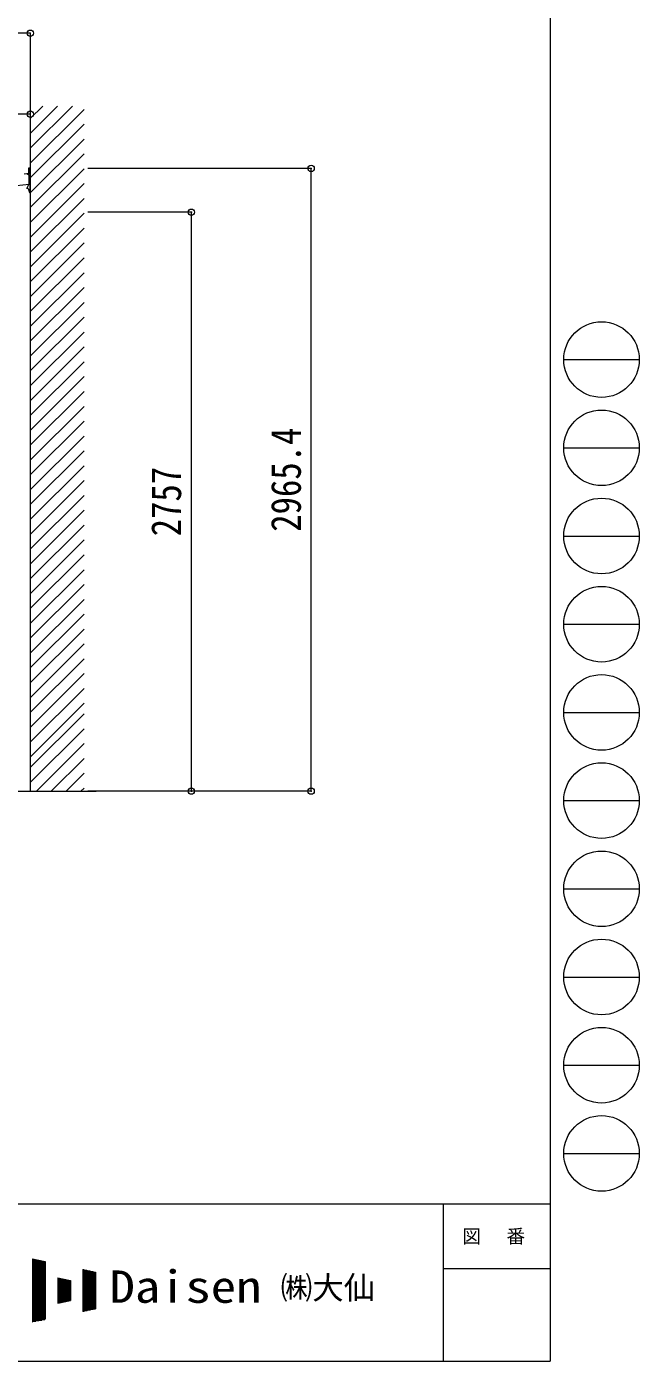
# Model space of a CAD drawing. Units: millimetres at full size. Extents: x -8385 to 8479, y -5853 to 5787.
# Drawn here: x 5559 to 8479, y -5853 to 503 of the extents above; entities that cross this region are included whole.
import ezdxf
from ezdxf.enums import TextEntityAlignment as Align

# ---------------------------------------------------------------- set-up
doc = ezdxf.new("R2010")
doc.units = ezdxf.units.MM
doc.header["$LTSCALE"] = 30
doc.header["$PDMODE"] = 32
doc.header["$PDSIZE"] = 30
for name, color, linetype, lineweight in [('0-0_0', 7, 'Continuous', 9), ('0-2_部品', 7, 'Continuous', 9), ('0-A_寸法', 6, 'Continuous', 9), ('0-E_DET2', 7, 'Continuous', 9), ('F-0_240', 7, 'Continuous', 9)]:
    doc.layers.add(name, color=color, linetype=linetype, lineweight=lineweight)
doc.styles.add('ＭＳ ゴシック', font='')
doc.styles.get('ＭＳ ゴシック').set_extended_font_data('MS Gothic')

msp = doc.modelspace()

# ---------------------------------------------------------------- linework, layer by layer
at = {"layer": '0-0_0'}
msp.add_line((1811.87, -3137.74), (5890.96, -3137.74), dxfattribs=at)
at = {"layer": '0-2_部品'}
for p, q in [((5567.39, -173.02), (5567.39, -197.68)), ((5570.48, -248.91), (5511.61, -254.58)), ((5560.36, -198.36), (5546.71, -199.67)), ((5559.4, -268.49), (5570.17, -249.46)), ((5567.39, -197.68), (5560.36, -198.36)), ((5569.55, -204.03), (5564.02, -199.48)), ((5570.63, -206.06), (5570.76, -207.4)), ((5565.92, -267.14), (5559.83, -267.73)), ((5565.92, -267.14), (5573.35, -287.57))]:
    msp.add_line(p, q, dxfattribs=at)
for points in [[(5575.69, -289.02), (5575.69, -170.37), (5570.04, -170.37)], [(5570.55, -248.28), (5570.27, -249.27), (5570.17, -249.46)]]:
    msp.add_lwpolyline(points, dxfattribs=at)
for centre, radius, start, end in [((5570.04, -173.02), 2.65, 90, 180), ((5560.84, -203.33), 5, 50.50648, 95.49352), ((5369.29, -226.8), 202.4, 353.9085, 5.5), ((5575.94, -286.63), 2.75, 200, 257.02926), ((5575.39, -289.02), 0.3, 257.08362, 0.08005)]:
    msp.add_arc(centre, radius, start, end, dxfattribs=at)
for centre, major_axis, ratio, start_param, end_param in [((5574.92, -201.98), (-15.38, 3.31), 0.101033, 5.9751426, 5.9753737), ((5567.64, -206.34), (2.72, -1.29), 0.997474, 0.5366567, 1.3225652)]:
    msp.add_ellipse(centre, major_axis=major_axis, ratio=ratio, start_param=start_param, end_param=end_param, dxfattribs=at)
at = {"layer": '0-A_寸法'}
for p, q in [((5576.69, 471.83), (1677.67, 471.83)), ((5576.69, 471.83), (5576.69, -124.26)), ((5576.69, 85.93), (1744.67, 85.93)), ((5576.69, 85.93), (5576.69, -115.35)), ((6914.72, -172.34), (5850.35, -172.34)), ((6914.72, -3137.74), (6914.72, -172.34)), ((6344.23, -380.7), (5850.35, -380.7)), ((6344.23, -3137.74), (6344.23, -380.7)), ((6344.23, -3137.74), (5850.35, -3137.74)), ((6914.72, -3137.74), (6344.23, -3137.74))]:
    msp.add_line(p, q, dxfattribs=at)
for p in [(5576.69, 471.83), (5576.69, 85.93), (6914.72, -172.34), (6344.23, -380.7), (6344.23, -3137.74), (6914.72, -3137.74)]:
    msp.add_point(p, dxfattribs=at)
at = {"layer": '0-E_DET2'}
for p, q in [((5576.69, 124.63), (5576.69, -3137.74)), ((5576.69, -76.26), (5777.57, 124.63)), ((5576.69, -5.55), (5706.86, 124.63)), ((5576.69, 65.17), (5636.15, 124.63)), ((5576.69, -146.97), (5832.67, 109.01)), ((5576.69, -217.68), (5832.67, 38.3)), ((5576.69, -288.39), (5832.67, -32.41)), ((5576.69, -359.1), (5832.67, -103.12)), ((5576.69, -429.81), (5832.67, -173.83)), ((5576.69, -500.52), (5832.67, -244.54)), ((5576.69, -571.23), (5832.67, -315.25)), ((5576.69, -641.94), (5832.67, -385.96)), ((5576.69, -712.65), (5832.67, -456.67)), ((5576.69, -783.36), (5832.67, -527.38)), ((5576.69, -854.07), (5832.67, -598.09)), ((5576.69, -924.78), (5832.67, -668.8)), ((5576.69, -995.5), (5832.67, -739.51)), ((5576.69, -1066.21), (5832.67, -810.22)), ((5576.69, -1136.92), (5832.67, -880.94)), ((5576.69, -1207.63), (5832.67, -951.65)), ((5576.69, -1278.34), (5832.67, -1022.36)), ((5576.69, -1349.05), (5832.67, -1093.07)), ((5576.69, -1419.76), (5832.67, -1163.78)), ((5576.69, -1490.47), (5832.67, -1234.49)), ((5576.69, -1561.18), (5832.67, -1305.2)), ((5576.69, -1631.89), (5832.67, -1375.91)), ((5576.69, -1702.6), (5832.67, -1446.62)), ((5576.69, -1773.31), (5832.67, -1517.33)), ((5576.69, -1844.02), (5832.67, -1588.04)), ((5576.69, -1914.73), (5832.67, -1658.75)), ((5576.69, -1985.44), (5832.67, -1729.46)), ((5576.69, -2056.16), (5832.67, -1800.17)), ((5576.69, -2126.87), (5832.67, -1870.88)), ((5576.69, -2197.58), (5832.67, -1941.6)), ((5576.69, -2268.29), (5832.67, -2012.31)), ((5576.69, -2339), (5832.67, -2083.02)), ((5576.69, -2409.71), (5832.67, -2153.73)), ((5576.69, -2480.42), (5832.67, -2224.44)), ((5576.69, -2551.13), (5832.67, -2295.15)), ((5576.69, -2621.84), (5832.67, -2365.86)), ((5576.69, -2692.55), (5832.67, -2436.57)), ((5576.69, -2763.26), (5832.67, -2507.28)), ((5576.69, -2833.97), (5832.67, -2577.99)), ((5576.69, -2904.68), (5832.67, -2648.7)), ((5576.69, -2975.39), (5832.67, -2719.41)), ((5576.69, -3025.39), (5832.67, -2769.41)), ((5576.69, -3096.1), (5832.67, -2840.12)), ((5605.77, -3137.74), (5832.67, -2910.83)), ((5676.48, -3137.74), (5832.67, -2981.55)), ((5747.19, -3137.74), (5832.67, -3052.26)), ((5817.9, -3137.74), (5832.67, -3122.97))]:
    msp.add_line(p, q, dxfattribs=at)
at = {"layer": 'F-0_240', "color": 5}
for p, q in [((8054.55, 5787.34), (8054.55, -5852.66)), ((-8385.45, -5102.66), (8054.55, -5102.66)), ((7544.54, -5102.66), (7544.54, -5852.66)), ((7544.54, -5410.16), (8054.55, -5410.16)), ((-8385.45, -5852.66), (8054.55, -5852.66))]:
    msp.add_line(p, q, dxfattribs=at)
at = {"layer": 'F-0_240', "color": 4}
for p, q in [((8118.66, -1082.66), (8478.66, -1082.66)), ((8118.66, -1502.66), (8478.66, -1502.66)), ((8118.66, -1922.66), (8478.66, -1922.66)), ((8118.66, -2342.66), (8478.66, -2342.66)), ((8118.66, -2762.66), (8478.66, -2762.66)), ((8118.66, -3182.66), (8478.66, -3182.66)), ((8118.66, -3602.66), (8478.66, -3602.66)), ((8118.66, -4022.66), (8478.66, -4022.66)), ((8118.66, -4442.66), (8478.66, -4442.66)), ((8118.66, -4862.66), (8478.66, -4862.66))]:
    msp.add_line(p, q, dxfattribs=at)
at = {"layer": 'F-0_240'}
for p, q in [((5587.75, -5365.26), (5647.75, -5377.76)), ((5587.75, -5365.26), (5587.75, -5665.26)), ((5587.75, -5368.08), (5601.3, -5368.08)), ((5587.75, -5371.08), (5615.7, -5371.08)), ((5587.75, -5374.08), (5630.1, -5374.08)), ((5587.75, -5377.08), (5644.5, -5377.08)), ((5587.75, -5380.08), (5647.75, -5380.08)), ((5587.75, -5383.08), (5647.75, -5383.08)), ((5587.75, -5386.08), (5647.75, -5386.08)), ((5587.75, -5389.08), (5647.75, -5389.08)), ((5587.75, -5392.08), (5647.75, -5392.08)), ((5587.75, -5395.08), (5647.75, -5395.08)), ((5587.75, -5398.08), (5647.75, -5398.08)), ((5587.75, -5401.08), (5647.75, -5401.08)), ((5589.53, -5664.89), (5589.53, -5365.63)), ((5592.53, -5664.26), (5592.53, -5366.25)), ((5595.53, -5663.64), (5595.53, -5366.88)), ((5598.53, -5663.01), (5598.53, -5367.5)), ((5601.53, -5662.39), (5601.53, -5368.13)), ((5604.53, -5661.76), (5604.53, -5368.75)), ((5607.53, -5661.14), (5607.53, -5369.38)), ((5610.53, -5660.51), (5610.53, -5370)), ((5613.53, -5659.89), (5613.53, -5370.63)), ((5616.53, -5659.26), (5616.53, -5371.25)), ((5619.53, -5658.64), (5619.53, -5371.88)), ((5622.53, -5658.01), (5622.53, -5372.5)), ((5625.53, -5657.39), (5625.53, -5373.13)), ((5628.53, -5656.76), (5628.53, -5373.75)), ((5631.53, -5656.14), (5631.53, -5374.38)), ((5634.53, -5655.51), (5634.53, -5375)), ((5637.53, -5654.89), (5637.53, -5375.63)), ((5640.53, -5654.26), (5640.53, -5376.25)), ((5643.53, -5653.64), (5643.53, -5376.88)), ((5646.53, -5653.01), (5646.53, -5377.5)), ((5647.75, -5377.76), (5647.75, -5652.76)), ((5587.75, -5404.08), (5647.75, -5404.08)), ((5587.75, -5407.08), (5647.75, -5407.08)), ((5587.75, -5410.08), (5647.75, -5410.08)), ((5587.75, -5413.08), (5647.75, -5413.08)), ((5587.75, -5416.08), (5647.75, -5416.08)), ((5587.75, -5419.08), (5647.75, -5419.08)), ((5587.75, -5422.08), (5647.75, -5422.08)), ((5587.75, -5425.08), (5647.75, -5425.08)), ((5587.75, -5428.08), (5647.75, -5428.08)), ((5587.75, -5431.08), (5647.75, -5431.08)), ((5587.75, -5434.08), (5647.75, -5434.08)), ((5587.75, -5437.08), (5647.75, -5437.08)), ((5587.75, -5440.08), (5647.75, -5440.08)), ((5587.75, -5443.08), (5647.75, -5443.08)), ((5587.75, -5446.08), (5647.75, -5446.08)), ((5587.75, -5449.08), (5647.75, -5449.08)), ((5587.75, -5452.08), (5647.75, -5452.08)), ((5587.75, -5455.08), (5647.75, -5455.08)), ((5587.75, -5458.08), (5647.75, -5458.08)), ((5587.75, -5461.08), (5647.75, -5461.08)), ((5587.75, -5464.08), (5647.75, -5464.08)), ((5707.75, -5455.26), (5767.75, -5467.76)), ((5707.75, -5455.26), (5707.75, -5575.26)), ((5707.75, -5458.08), (5721.3, -5458.08)), ((5707.75, -5461.08), (5735.7, -5461.08)), ((5707.75, -5464.08), (5750.1, -5464.08)), ((5709.53, -5574.89), (5709.53, -5455.63)), ((5712.53, -5574.26), (5712.53, -5456.25)), ((5715.53, -5573.64), (5715.53, -5456.88)), ((5718.53, -5573.01), (5718.53, -5457.5)), ((5721.53, -5572.39), (5721.53, -5458.13)), ((5724.53, -5571.76), (5724.53, -5458.75)), ((5727.53, -5571.14), (5727.53, -5459.38)), ((5730.53, -5570.51), (5730.53, -5460)), ((5733.53, -5569.89), (5733.53, -5460.63)), ((5736.53, -5569.26), (5736.53, -5461.25)), ((5739.53, -5568.64), (5739.53, -5461.88)), ((5742.53, -5568.01), (5742.53, -5462.5)), ((5745.53, -5567.39), (5745.53, -5463.13)), ((5748.53, -5566.76), (5748.53, -5463.75)), ((5751.53, -5566.14), (5751.53, -5464.38)), ((5754.53, -5565.51), (5754.53, -5465)), ((5827.75, -5415.26), (5887.75, -5427.76)), ((5827.75, -5415.26), (5827.75, -5615.26)), ((5827.75, -5416.08), (5831.7, -5416.08)), ((5827.75, -5419.08), (5846.1, -5419.08)), ((5827.75, -5422.08), (5860.5, -5422.08)), ((5827.75, -5425.08), (5874.9, -5425.08)), ((5827.75, -5428.08), (5887.75, -5428.08)), ((5827.75, -5431.08), (5887.75, -5431.08)), ((5827.75, -5434.08), (5887.75, -5434.08)), ((5827.75, -5437.08), (5887.75, -5437.08)), ((5827.75, -5440.08), (5887.75, -5440.08)), ((5827.75, -5443.08), (5887.75, -5443.08)), ((5827.75, -5446.08), (5887.75, -5446.08)), ((5827.75, -5449.08), (5887.75, -5449.08)), ((5827.75, -5452.08), (5887.75, -5452.08)), ((5827.75, -5455.08), (5887.75, -5455.08)), ((5827.75, -5458.08), (5887.75, -5458.08)), ((5827.75, -5461.08), (5887.75, -5461.08)), ((5827.75, -5464.08), (5887.75, -5464.08)), ((5829.53, -5614.89), (5829.53, -5415.63)), ((5832.53, -5614.26), (5832.53, -5416.25)), ((5835.53, -5613.64), (5835.53, -5416.88)), ((5838.53, -5613.01), (5838.53, -5417.5)), ((5841.53, -5612.39), (5841.53, -5418.13)), ((5844.53, -5611.76), (5844.53, -5418.75)), ((5847.53, -5611.14), (5847.53, -5419.38)), ((5850.53, -5610.51), (5850.53, -5420)), ((5853.53, -5609.89), (5853.53, -5420.63)), ((5856.53, -5609.26), (5856.53, -5421.25)), ((5859.53, -5608.64), (5859.53, -5421.88)), ((5862.53, -5608.01), (5862.53, -5422.5)), ((5865.53, -5607.39), (5865.53, -5423.13)), ((5868.53, -5606.76), (5868.53, -5423.75)), ((5871.53, -5606.14), (5871.53, -5424.38)), ((5874.53, -5605.51), (5874.53, -5425)), ((5877.53, -5604.89), (5877.53, -5425.63)), ((5880.53, -5604.26), (5880.53, -5426.25)), ((5883.53, -5603.64), (5883.53, -5426.88)), ((5886.53, -5603.01), (5886.53, -5427.5)), ((5887.75, -5427.76), (5887.75, -5602.76)), ((5587.75, -5467.08), (5647.75, -5467.08)), ((5587.75, -5470.08), (5647.75, -5470.08)), ((5587.75, -5473.08), (5647.75, -5473.08)), ((5587.75, -5476.08), (5647.75, -5476.08)), ((5587.75, -5479.08), (5647.75, -5479.08)), ((5587.75, -5482.08), (5647.75, -5482.08)), ((5587.75, -5485.08), (5647.75, -5485.08)), ((5587.75, -5488.08), (5647.75, -5488.08)), ((5587.75, -5491.08), (5647.75, -5491.08)), ((5587.75, -5494.08), (5647.75, -5494.08)), ((5587.75, -5497.08), (5647.75, -5497.08)), ((5587.75, -5500.08), (5647.75, -5500.08)), ((5587.75, -5503.08), (5647.75, -5503.08)), ((5587.75, -5506.08), (5647.75, -5506.08)), ((5587.75, -5509.08), (5647.75, -5509.08)), ((5587.75, -5512.08), (5647.75, -5512.08)), ((5587.75, -5515.08), (5647.75, -5515.08)), ((5587.75, -5518.08), (5647.75, -5518.08)), ((5587.75, -5521.08), (5647.75, -5521.08)), ((5587.75, -5524.08), (5647.75, -5524.08)), ((5587.75, -5527.08), (5647.75, -5527.08)), ((5707.75, -5467.08), (5764.5, -5467.08)), ((5707.75, -5470.08), (5767.75, -5470.08)), ((5707.75, -5473.08), (5767.75, -5473.08)), ((5707.75, -5476.08), (5767.75, -5476.08)), ((5707.75, -5479.08), (5767.75, -5479.08)), ((5707.75, -5482.08), (5767.75, -5482.08)), ((5707.75, -5485.08), (5767.75, -5485.08)), ((5707.75, -5488.08), (5767.75, -5488.08)), ((5707.75, -5491.08), (5767.75, -5491.08)), ((5707.75, -5494.08), (5767.75, -5494.08)), ((5707.75, -5497.08), (5767.75, -5497.08)), ((5707.75, -5500.08), (5767.75, -5500.08)), ((5707.75, -5503.08), (5767.75, -5503.08)), ((5707.75, -5506.08), (5767.75, -5506.08)), ((5707.75, -5509.08), (5767.75, -5509.08)), ((5707.75, -5512.08), (5767.75, -5512.08)), ((5707.75, -5515.08), (5767.75, -5515.08)), ((5707.75, -5518.08), (5767.75, -5518.08)), ((5707.75, -5521.08), (5767.75, -5521.08)), ((5707.75, -5524.08), (5767.75, -5524.08)), ((5707.75, -5527.08), (5767.75, -5527.08)), ((5757.53, -5564.89), (5757.53, -5465.63)), ((5760.53, -5564.26), (5760.53, -5466.25)), ((5763.53, -5563.64), (5763.53, -5466.88)), ((5766.53, -5563.01), (5766.53, -5467.5)), ((5767.75, -5467.76), (5767.75, -5562.76)), ((5827.75, -5467.08), (5887.75, -5467.08)), ((5827.75, -5470.08), (5887.75, -5470.08)), ((5827.75, -5473.08), (5887.75, -5473.08)), ((5827.75, -5476.08), (5887.75, -5476.08)), ((5827.75, -5479.08), (5887.75, -5479.08)), ((5827.75, -5482.08), (5887.75, -5482.08)), ((5827.75, -5485.08), (5887.75, -5485.08)), ((5827.75, -5488.08), (5887.75, -5488.08)), ((5827.75, -5491.08), (5887.75, -5491.08)), ((5827.75, -5494.08), (5887.75, -5494.08)), ((5827.75, -5497.08), (5887.75, -5497.08)), ((5827.75, -5500.08), (5887.75, -5500.08)), ((5827.75, -5503.08), (5887.75, -5503.08)), ((5827.75, -5506.08), (5887.75, -5506.08)), ((5827.75, -5509.08), (5887.75, -5509.08)), ((5827.75, -5512.08), (5887.75, -5512.08)), ((5827.75, -5515.08), (5887.75, -5515.08)), ((5827.75, -5518.08), (5887.75, -5518.08)), ((5827.75, -5521.08), (5887.75, -5521.08)), ((5827.75, -5524.08), (5887.75, -5524.08)), ((5827.75, -5527.08), (5887.75, -5527.08)), ((5587.75, -5530.08), (5647.75, -5530.08)), ((5587.75, -5533.08), (5647.75, -5533.08)), ((5587.75, -5536.08), (5647.75, -5536.08)), ((5587.75, -5539.08), (5647.75, -5539.08)), ((5587.75, -5542.08), (5647.75, -5542.08)), ((5587.75, -5545.08), (5647.75, -5545.08)), ((5587.75, -5548.08), (5647.75, -5548.08)), ((5587.75, -5551.08), (5647.75, -5551.08)), ((5587.75, -5554.08), (5647.75, -5554.08)), ((5587.75, -5557.08), (5647.75, -5557.08)), ((5587.75, -5560.08), (5647.75, -5560.08)), ((5587.75, -5563.08), (5647.75, -5563.08)), ((5587.75, -5566.08), (5647.75, -5566.08)), ((5587.75, -5569.08), (5647.75, -5569.08)), ((5587.75, -5572.08), (5647.75, -5572.08)), ((5587.75, -5575.08), (5647.75, -5575.08)), ((5587.75, -5578.08), (5647.75, -5578.08)), ((5587.75, -5581.08), (5647.75, -5581.08)), ((5587.75, -5584.08), (5647.75, -5584.08)), ((5587.75, -5587.08), (5647.75, -5587.08)), ((5587.75, -5590.08), (5647.75, -5590.08)), ((5707.75, -5530.08), (5767.75, -5530.08)), ((5707.75, -5533.08), (5767.75, -5533.08)), ((5707.75, -5536.08), (5767.75, -5536.08)), ((5707.75, -5539.08), (5767.75, -5539.08)), ((5707.75, -5542.08), (5767.75, -5542.08)), ((5707.75, -5545.08), (5767.75, -5545.08)), ((5707.75, -5548.08), (5767.75, -5548.08)), ((5707.75, -5551.08), (5767.75, -5551.08)), ((5707.75, -5554.08), (5767.75, -5554.08)), ((5707.75, -5557.08), (5767.75, -5557.08)), ((5707.75, -5560.08), (5767.75, -5560.08)), ((5707.75, -5575.26), (5767.75, -5562.76)), ((5707.75, -5563.08), (5766.2, -5563.08)), ((5707.75, -5566.08), (5751.8, -5566.08)), ((5707.75, -5569.08), (5737.4, -5569.08)), ((5707.75, -5572.08), (5723, -5572.08)), ((5707.75, -5575.08), (5708.6, -5575.08)), ((5827.75, -5530.08), (5887.75, -5530.08)), ((5827.75, -5533.08), (5887.75, -5533.08)), ((5827.75, -5536.08), (5887.75, -5536.08)), ((5827.75, -5539.08), (5887.75, -5539.08)), ((5827.75, -5542.08), (5887.75, -5542.08)), ((5827.75, -5545.08), (5887.75, -5545.08)), ((5827.75, -5548.08), (5887.75, -5548.08)), ((5827.75, -5551.08), (5887.75, -5551.08)), ((5827.75, -5554.08), (5887.75, -5554.08)), ((5827.75, -5557.08), (5887.75, -5557.08)), ((5827.75, -5560.08), (5887.75, -5560.08)), ((5827.75, -5563.08), (5887.75, -5563.08)), ((5827.75, -5566.08), (5887.75, -5566.08)), ((5827.75, -5569.08), (5887.75, -5569.08)), ((5827.75, -5572.08), (5887.75, -5572.08)), ((5827.75, -5575.08), (5887.75, -5575.08)), ((5827.75, -5578.08), (5887.75, -5578.08)), ((5827.75, -5581.08), (5887.75, -5581.08)), ((5827.75, -5584.08), (5887.75, -5584.08)), ((5827.75, -5587.08), (5887.75, -5587.08)), ((5827.75, -5590.08), (5887.75, -5590.08)), ((5587.75, -5593.08), (5647.75, -5593.08)), ((5587.75, -5596.08), (5647.75, -5596.08)), ((5587.75, -5599.08), (5647.75, -5599.08)), ((5587.75, -5602.08), (5647.75, -5602.08)), ((5587.75, -5605.08), (5647.75, -5605.08)), ((5587.75, -5608.08), (5647.75, -5608.08)), ((5587.75, -5611.08), (5647.75, -5611.08)), ((5587.75, -5614.08), (5647.75, -5614.08)), ((5587.75, -5617.08), (5647.75, -5617.08)), ((5587.75, -5620.08), (5647.75, -5620.08)), ((5587.75, -5623.08), (5647.75, -5623.08)), ((5587.75, -5626.08), (5647.75, -5626.08)), ((5587.75, -5629.08), (5647.75, -5629.08)), ((5587.75, -5632.08), (5647.75, -5632.08)), ((5587.75, -5635.08), (5647.75, -5635.08)), ((5587.75, -5638.08), (5647.75, -5638.08)), ((5587.75, -5641.08), (5647.75, -5641.08)), ((5587.75, -5644.08), (5647.75, -5644.08)), ((5587.75, -5647.08), (5647.75, -5647.08)), ((5587.75, -5650.08), (5647.75, -5650.08)), ((5647.75, -5652.76), (5587.75, -5665.26)), ((5587.75, -5653.08), (5646.2, -5653.08)), ((5587.75, -5656.08), (5631.8, -5656.08)), ((5827.75, -5593.08), (5887.75, -5593.08)), ((5827.75, -5596.08), (5887.75, -5596.08)), ((5827.75, -5599.08), (5887.75, -5599.08)), ((5827.75, -5602.08), (5887.75, -5602.08)), ((5887.75, -5602.76), (5827.75, -5615.26)), ((5827.75, -5605.08), (5876.6, -5605.08)), ((5827.75, -5608.08), (5862.2, -5608.08)), ((5827.75, -5611.08), (5847.8, -5611.08)), ((5827.75, -5614.08), (5833.4, -5614.08)), ((5587.75, -5659.08), (5617.4, -5659.08)), ((5587.75, -5662.08), (5603, -5662.08)), ((5587.75, -5665.08), (5588.6, -5665.08))]:
    msp.add_line(p, q, dxfattribs=at)
at = {"layer": 'F-0_240', "color": 4}
for centre in [(8298.66, -1082.66), (8298.66, -1502.66), (8298.66, -1922.66), (8298.66, -2342.66), (8298.66, -2762.66), (8298.66, -3182.66), (8298.66, -3602.66), (8298.66, -4022.66), (8298.66, -4442.66), (8298.66, -4862.66)]:
    msp.add_circle(centre, 180, dxfattribs=at)

# ---------------------------------------------------------------- texts
at = {"layer": '0-A_寸法', "color": 7, "style": 'ＭＳ ゴシック', "width": 0.85}
for s, p in [('2965.4', (6908.72, -1902.54)), ('2757', (6338.23, -1924.22))]:
    msp.add_text(s, height=143, rotation=90, dxfattribs=at).set_placement(p, align=Align.BOTTOM_LEFT)
at = {"layer": 'F-0_240', "style": 'ＭＳ ゴシック', "width": 1.15}
msp.add_text('Daisen', height=154, dxfattribs=at).set_placement((5954.61, -5620.26), align=Align.BOTTOM_LEFT)
at = {"layer": 'F-0_240', "style": 'ＭＳ ゴシック'}
msp.add_text('㈱大仙\u3000', height=110, dxfattribs=at).set_placement((6770.01, -5590.26), align=Align.BOTTOM_LEFT)
at = {"layer": 'F-0_240', "insert": (7634.54, -5297.66), "char_height": 65.98, "attachment_point": 7, "style": 'ＭＳ ゴシック'}
msp.add_mtext('\\T1.17;図\u3000番', dxfattribs=at)

doc.saveas('drawing.dxf')
